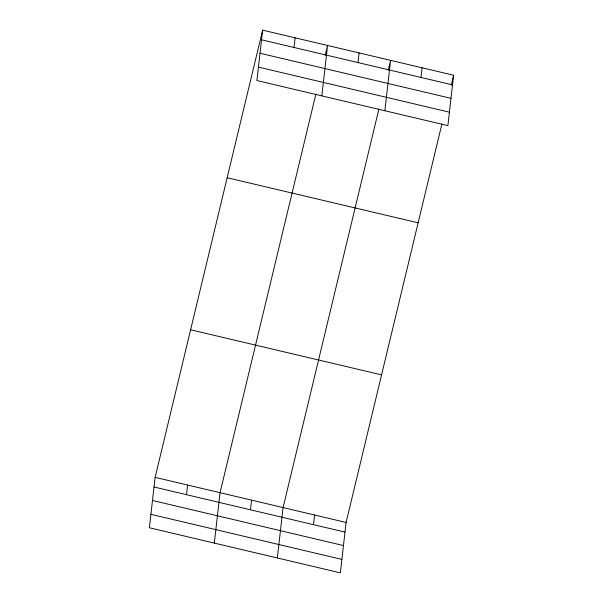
<?xml version="1.0" encoding="UTF-8"?>
<svg xmlns="http://www.w3.org/2000/svg" width="603" height="603" viewBox="0 0 603 603"><rect width="100%" height="100%" fill="white"/><g stroke="black" fill="none" stroke-linecap="round" stroke-linejoin="round"><path stroke-width="0.9" d="M262.644 30.15L256.901 80.546L447.878 125.635L453.622 75.239L262.644 30.15L155.122 477.365L149.378 527.761L340.356 572.85L346.099 522.454L441.939 123.834M186.485 494.686L187.586 485.031M214.314 543.092L220.057 492.696L315.889 94.076M294.008 47.471L295.108 37.816M250.464 509.791L251.564 500.136M321.829 95.877L327.572 45.481L325.198 55.378M277.335 557.971L283.078 507.575L378.918 108.955M357.986 62.576L359.087 52.921M313.492 524.67L314.593 515.015M384.857 110.756L390.601 60.36L388.219 70.257M421.007 77.455L422.108 67.8M451.24 85.136L453.622 75.239M261.544 39.806L452.521 84.895M260.006 53.252L450.991 98.334M258.431 67.106L449.408 112.188M227.158 177.734L418.143 222.816M190.601 329.781L381.586 374.87M155.122 477.365L346.099 522.454M154.021 487.02L344.999 532.11M152.491 500.467L343.469 545.557M150.908 514.321L341.893 559.403"/></g></svg>
